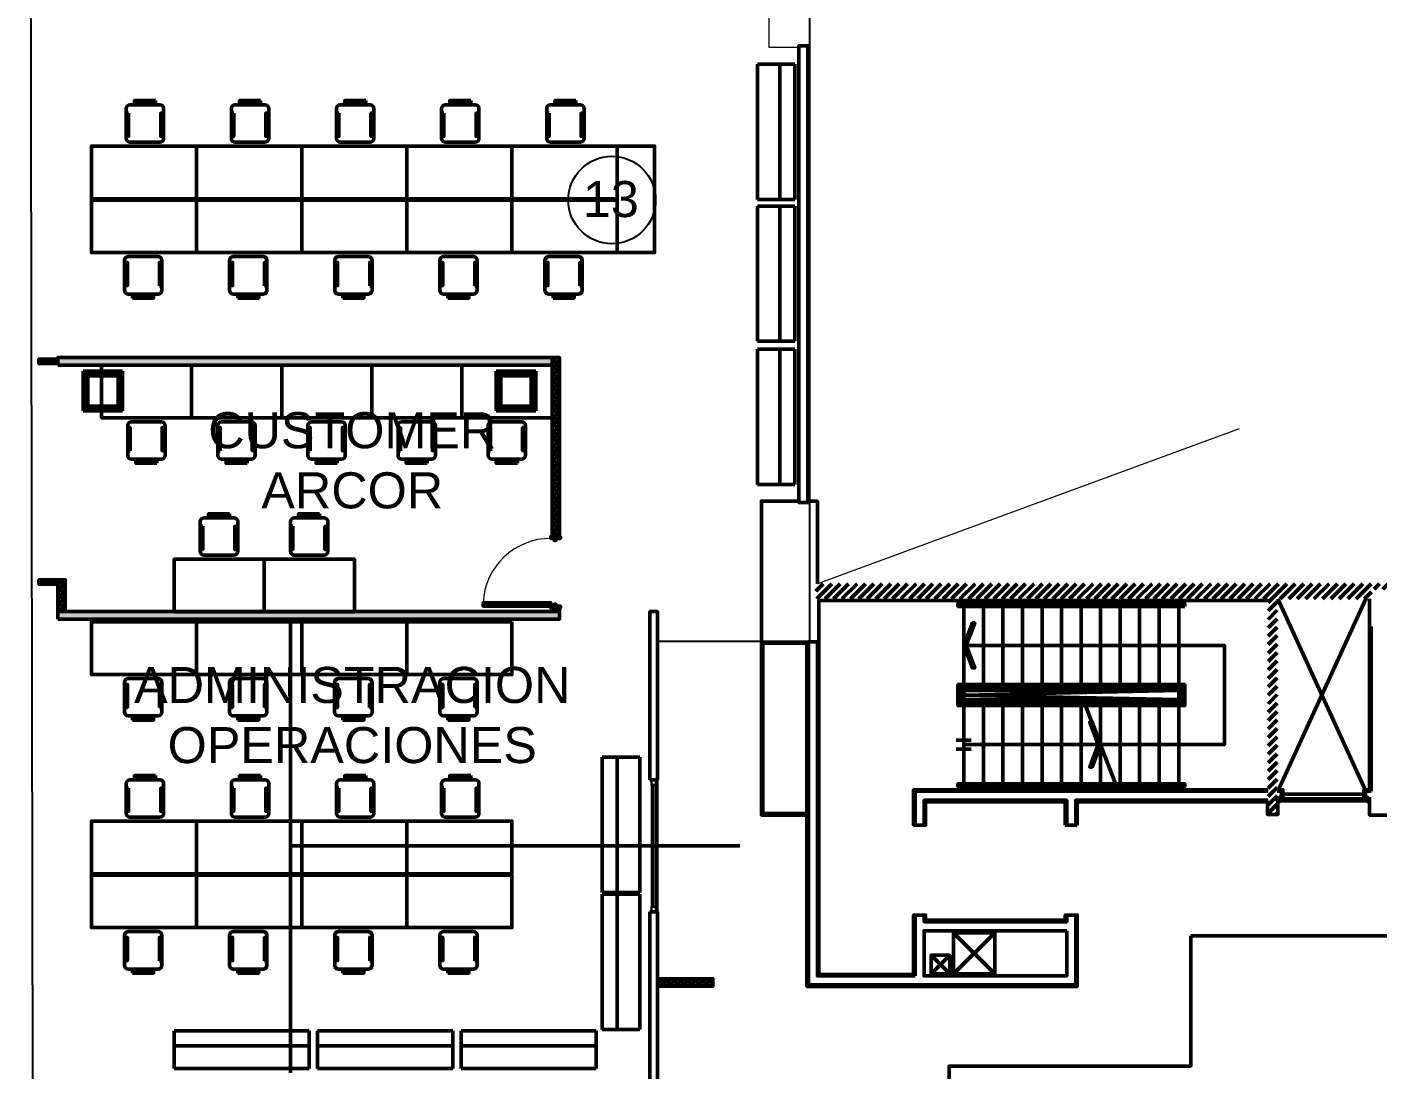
# Model space of a CAD drawing. Header units: millimetres. Extents: x 38 to 157, y 84 to 150.
# Drawn here: x 38 to 55.99, y 105.32 to 119.2 of the extents above; entities that cross this region are included whole.
import ezdxf

# ---------------------------------------------------------------- set-up
doc = ezdxf.new("R2010")
doc.units = ezdxf.units.MM
doc.linetypes.add('HIDDEN', pattern=[9.525, 6.35, -3.175])
doc.layers.add('CARPINTERIA', color=252, linetype='Continuous')
for name, color, linetype, lineweight in [('Durlock', 252, 'Continuous', 50), ('OCASA_TODAS_r08$0$LINEA_DE_PROYECCION', 252, 'HIDDEN', 15), ('OCASA_TODAS_r08$0$REVOQUES', 251, 'Continuous', 15), ('PIR13A-P-XREF-01-Apoyo$0$20-CARPINTERIAS BATIENTE', 251, 'Continuous', 9)]:
    doc.layers.add(name, color=color, linetype=linetype, lineweight=lineweight)
doc.styles.add('IRI-OCASA-Layout R 9$0$Standard', font='arial.ttf')
pattern_1 = [(45, (-236.1152, 54.04658), (-0.0561266, 0.0561266), [])]

# ---------------------------------------------------------------- blocks, each defined once
blk = doc.blocks.new('IRI-OCASA-Layout R 9$0$OCA_biblioteca')
for p, q in [((0.5, 1.8), (0, 1.8)), ((0, 1.8), (0, 0)), ((0.2, 1.8), (0.2, 0)), ((0.5, 0), (0.5, 1.8)), ((0, 0), (0.5, 0))]:
    blk.add_line(p, q)
blk = doc.blocks.new('IRI-OCASA-Layout R 9$0$OCA_SILLA')
at = {"linetype": 'Continuous'}
for p, q in [((0.0549, 0.05), (0.0549, 0.4483)), ((0.1049, 0.4983), (0.5023, 0.4983)), ((0.5523, 0.4483), (0.5523, 0.05)), ((0.5023, 0), (0.1049, 0))]:
    blk.add_line(p, q, dxfattribs=at)
for points in [[(0, 0.1087), (0, 0.3889), (0.0427, 0.3889), (0.0427, 0.1087)], [(0.1654, 0.4663), (0.1654, 0.4876), (0.4749, 0.4876), (0.4749, 0.4663)], [(0.1681, 0.0207), (0.1681, 0.0394), (0.4749, 0.0394), (0.4749, 0.0207)]]:
    blk.add_lwpolyline(points, close=True, dxfattribs=at)
for centre, start, end in [((0.1049, 0.4483), 90, 180), ((0.5023, 0.4483), 0, 90), ((0.1049, 0.05), 180, 270), ((0.5023, 0.05), 270, 0)]:
    blk.add_arc(centre, 0.05, start, end, dxfattribs=at)
blk = doc.blocks.new('IRI-OCASA-Layout R 9$0$OCA_ESCRITORIO')
blk.add_lwpolyline([(0, 1.406141), (0, 0.706141), (1.4, 0.706141), (1.4, 1.406141)], close=True)
at = {"rotation": 90}
blk.add_blockref('IRI-OCASA-Layout R 9$0$OCA_SILLA', (0.961163, 0.100303), dxfattribs=at)
blk = doc.blocks.new('PF_1')
at = {"layer": 'CARPINTERIA'}
for p, q in [((-0.06, -0.07, 0.000008), (-0.06, -1.684945)), ((-0.033, -1.684945, 0.000008), (-0.033, -0.07, 0.000008)), ((-0.03, -1.684945), (-0.03, -0.07, 0.000008)), ((-0.027, -1.684945, 0.000008), (-0.027, -0.07, 0.000008)), ((0, -0.07, 0.000008), (0, -1.684945))]:
    blk.add_line(p, q, dxfattribs=at)
at = {"layer": 'CARPINTERIA', "color": 1}
for points in [[(0, 0), (0, -0.07), (-0.06, -0.07), (-0.06, 0)], [(-0.005, -0.005), (-0.005, -0.065), (-0.055, -0.065), (-0.055, -0.005)], [(0, -1.684945), (0, -1.754945), (-0.06, -1.754945), (-0.06, -1.684945)], [(-0.005, -1.689945), (-0.005, -1.749945), (-0.055, -1.749945), (-0.055, -1.689945)]]:
    blk.add_lwpolyline(points, close=True, dxfattribs=at)
blk = doc.blocks.new('*U36')
for p, q in [((0.525, 0.0625), (0, 0.0625)), ((0, -0.4625), (0, 0.0625)), ((0.036, 0.0265), (0, 0.0265)), ((0, 0.025), (0, 0.0265)), ((0.0375, 0.025), (0, 0.025)), ((0.036, 0.0265), (0.036, 0.0625)), ((0.036, 0.0625), (0.0375, 0.0625)), ((0.0375, 0.025), (0.0375, 0.0625)), ((0.4875, 0.025), (0.0375, 0.025)), ((0.4875, 0.025), (0.0375, 0.025)), ((0.0375, -0.425), (0.0375, 0.025)), ((0.465, 0.0025), (0.06, 0.0025)), ((0.06, 0.0025), (0.06, -0.4025)), ((0.465, 0.0025), (0.465, -0.4025)), ((0.489, 0.0625), (0.4875, 0.0625)), ((0.4875, 0.025), (0.4875, 0.0625)), ((0.4875, -0.425), (0.4875, 0.025)), ((0.4875, 0.025), (0.525, 0.025)), ((0.489, 0.0265), (0.489, 0.0625)), ((0.489, 0.0265), (0.525, 0.0265)), ((0.525, -0.4625), (0.525, 0.0625)), ((0.525, 0.025), (0.525, 0.0265)), ((0, -0.425), (0.0375, -0.425)), ((0, -0.425), (0, -0.4265)), ((0, -0.4265), (0.036, -0.4265)), ((0, -0.4625), (0.525, -0.4625)), ((0.036, -0.4625), (0.036, -0.4265)), ((0.036, -0.4625), (0.0375, -0.4625)), ((0.0375, -0.425), (0.4875, -0.425)), ((0.0375, -0.4625), (0.0375, -0.425)), ((0.465, -0.4025), (0.06, -0.4025)), ((0.4875, -0.4625), (0.4875, -0.425)), ((0.525, -0.425), (0.4875, -0.425)), ((0.489, -0.4625), (0.4875, -0.4625)), ((0.489, -0.4625), (0.489, -0.4265)), ((0.525, -0.4265), (0.489, -0.4265)), ((0.525, -0.425), (0.525, -0.4265))]:
    blk.add_line(p, q)
for centre, radius in [((0.01875, 0.04375), 0.00525), ((0.2625, 0.01375), 0.00375), ((0.50625, 0.04375), 0.00525), ((0.04875, -0.2), 0.00375), ((0.47625, -0.2), 0.00375), ((0.01875, -0.44375), 0.00525), ((0.2625, -0.41375), 0.00375), ((0.50625, -0.44375), 0.00525)]:
    blk.add_circle(centre, radius)
blk = doc.blocks.new('IRI-OCASA-Layout R 9$1$OCA_SILLA')
at = {"linetype": 'Continuous'}
for p, q in [((0.0549, 0.05), (0.0549, 0.4483)), ((0.1049, 0.4983), (0.5023, 0.4983)), ((0.5523, 0.4483), (0.5523, 0.05)), ((0.5023, 0), (0.1049, 0))]:
    blk.add_line(p, q, dxfattribs=at)
for points in [[(0, 0.1087), (0, 0.3889), (0.0427, 0.3889), (0.0427, 0.1087)], [(0.1654, 0.4663), (0.1654, 0.4876), (0.4749, 0.4876), (0.4749, 0.4663)], [(0.1681, 0.0207), (0.1681, 0.0394), (0.4749, 0.0394), (0.4749, 0.0207)]]:
    blk.add_lwpolyline(points, close=True, dxfattribs=at)
for centre, start, end in [((0.1049, 0.4483), 90, 180), ((0.5023, 0.4483), 0, 90), ((0.1049, 0.05), 180, 270), ((0.5023, 0.05), 270, 0)]:
    blk.add_arc(centre, 0.05, start, end, dxfattribs=at)
blk = doc.blocks.new('*U28')
blk.add_lwpolyline([(25, 10), (25, 910), (70, 910), (70, 10)], close=True)
for points in [[(0, -15), (0, 10), (25, 10), (25, -35), (50, -35), (50, -60), (25, -60), (25, -120), (0, -120), (0, -95)], [(950, -15), (950, 10), (925, 10), (925, -35), (900, -35), (900, -60), (925, -60), (925, -120), (950, -120), (950, -95)]]:
    blk.add_lwpolyline(points)
at = {"layer": 'PIR13A-P-XREF-01-Apoyo$0$20-CARPINTERIAS BATIENTE'}
blk.add_arc((23.7975, 9.5475), 902.5, 0, 87.284973, dxfattribs=at)

msp = doc.modelspace()

# ---------------------------------------------------------------- hatches: boundary and pattern name
at = {"layer": 'Durlock'}
h = msp.add_hatch(dxfattribs=at)
h.set_pattern_fill('HONEY', color=256, scale=0.01)
h.set_pattern_definition([(0, (47.149983, -15.324127), (0.047625, 0.0274963065), [0.03175, -0.0635]), (120, (47.149983, -15.324127), (-0.047625, 0.0274963066), [0.03175, -0.0635]), (60, (47.149983, -15.324127), (1e-10, 0.054992613), [-0.0635, 0.03175])])
h.paths.add_polyline_path([(38.407592, 114.700378), (38.407592, 114.800378), (44.991377, 114.800378), (44.991377, 114.700378)])
h = msp.add_hatch(dxfattribs=at)
h.set_pattern_fill('HONEY', color=256, scale=0.01, angle=270)
h.set_pattern_definition([(270, (-85.033113, 110.309762), (0.0274963065, -0.047625), [0.03175, -0.0635]), (30, (-85.033113, 110.309762), (0.0274963066, 0.047625), [0.03175, -0.0635]), (330, (-85.033113, 110.309762), (0.054992613, -1e-10), [-0.0635, 0.03175])])
h.paths.add_polyline_path([(44.991393, 114.800378), (45.091393, 114.800378), (45.091393, 112.418367), (44.991393, 112.418367)])
h = msp.add_hatch(dxfattribs=at)
h.set_pattern_fill('HONEY', color=256, scale=0.01, angle=270)
h.set_pattern_definition([(270, (-91.616914, 105.831856), (0.0274963065, -0.047625), [0.03175, -0.0635]), (30, (-91.616914, 105.831856), (0.0274963066, 0.047625), [0.03175, -0.0635]), (330, (-91.616914, 105.831856), (0.054992613, -1e-10), [-0.0635, 0.03175])])
h.paths.add_polyline_path([(38.407592, 111.843324), (38.507592, 111.843324), (38.507607, 111.421162), (38.407607, 111.421162)])
h = msp.add_hatch(dxfattribs=at)
h.set_pattern_fill('ANSI31', color=256, scale=0.025, angle=360, style=0)
h.set_pattern_definition(pattern_1)
h.paths.add_polyline_path([(48.50616, 111.589651), (55.907006, 111.589651), (55.907006, 111.719751), (56.157006, 111.719751), (56.157006, 111.789651), (55.907006, 111.789651), (48.50616, 111.789651)])
h.paths.add_polyline_path([(56.406129, 111.719751), (56.406129, 111.789651), (56.157006, 111.789651), (56.157006, 111.719751)])
h = msp.add_hatch(dxfattribs=at)
h.set_pattern_fill('ANSI31', color=256, scale=0.025, angle=360, style=0)
h.set_pattern_definition(pattern_1)
h.paths.add_polyline_path([(54.649601, 111.589651), (54.529601, 111.589651), (54.529601, 108.730765), (54.649601, 108.730765)])
h = msp.add_hatch(dxfattribs=at)
h.set_pattern_fill('HONEY', color=256, scale=0.01)
h.set_pattern_definition([(0, (47.149998, -18.703342), (0.047625, 0.0274963065), [0.03175, -0.0635]), (120, (47.149998, -18.703342), (-0.047625, 0.0274963066), [0.03175, -0.0635]), (60, (47.149998, -18.703342), (1e-10, 0.054992613), [-0.0635, 0.03175])])
h.paths.add_polyline_path([(38.407607, 111.321162), (38.407607, 111.421162), (45.091393, 111.421162), (45.091393, 111.321162)])
h = msp.add_hatch(dxfattribs=at)
h.set_pattern_fill('HONEY', color=256, scale=0.01)
h.set_pattern_definition([(0, (53.788787, -23.592847), (0.047625, 0.0274963065), [0.03175, -0.0635]), (120, (53.788787, -23.592847), (-0.047625, 0.0274963066), [0.03175, -0.0635]), (60, (53.788787, -23.592847), (1e-10, 0.054992613), [-0.0635, 0.03175])])
h.paths.add_polyline_path([(46.395756, 106.431653), (46.395756, 106.531653), (47.133471, 106.534147), (47.133471, 106.434147)])

# ---------------------------------------------------------------- linework, layer by layer
at = {"color": 7}
msp.add_circle((45.788843, 116.897751, -3.545105), 0.582062, dxfattribs=at)
at = {"layer": 'Defpoints', "color": 6, "elevation": -0.000008}
msp.add_lwpolyline([(37.999114, 148.893804), (43.022428, 148.893804), (43.022428, 144.829411), (48.419477, 144.829409), (48.419477, 111.020907), (46.395756, 111.020907), (46.395756, 105.165207), (38.077607, 105.165207)], close=True, dxfattribs=at)
at = {"layer": 'Durlock'}
for p, q in [((54.657007, 109.030011), (55.828921, 111.590929, -0.000008)), ((54.657007, 111.589651), (55.828897, 109.029583)), ((44.986393, 111.468367, -0.000008), (44.986393, 111.421162, -0.000008)), ((46.345756, 111.421162, -0.000008), (46.395756, 111.421162, -0.000008)), ((46.395756, 111.421162, -0.000008), (46.395756, 109.179257, -0.000011)), ((41.508411, 111.321162, -0.000008), (41.508411, 105.282407, -0.000008)), ((52.266866, 109.649797), (50.477007, 109.649797)), ((46.295756, 109.179257, -0.000004), (46.395756, 109.179257, -0.000013)), ((54.703963, 108.989485), (55.843856, 108.989485)), ((54.704197, 108.989485), (55.84409, 108.989485)), ((51.826161, 108.578458), (51.986161, 108.578458)), ((41.508411, 108.301785, -0.000008), (47.493022, 108.301785, -0.000008)), ((46.295756, 107.424312, -0.000001), (46.395756, 107.424312, -0.00001)), ((50.338608, 106.596658), (50.888608, 107.146658)), ((50.338608, 107.146658), (50.888608, 106.596658)), ((50.038608, 106.596658), (50.288608, 106.846658)), ((50.038608, 106.846658), (50.288608, 106.596658))]:
    msp.add_line(p, q, dxfattribs=at)
for points in [[(48.279464, 118.949045), (48.279464, 112.870907), (48.399464, 112.870907), (48.399464, 118.950223), (48.279464, 118.950223)], [(50.507153, 110.969619), (50.621151, 111.269494), (50.591151, 111.269523), (50.477007, 110.969634), (50.590859, 110.669634), (50.620859, 110.669634)], [(52.266861, 109.649812), (52.152862, 109.349937), (52.182862, 109.349908), (52.297007, 109.649797), (52.183154, 109.949797), (52.153154, 109.949797)], [(54.654495, 108.904484), (55.873919, 108.904484), (55.873919, 108.929484), (54.654495, 108.929484)], [(54.654495, 108.904484), (54.704495, 108.904484), (54.704495, 108.929484), (54.654495, 108.929484)], [(54.654495, 108.904484), (55.873919, 108.904484), (55.873919, 108.929484), (54.654495, 108.929484)], [(54.654495, 108.904484), (54.704495, 108.904484), (54.704495, 108.929484), (54.654495, 108.929484)], [(54.654495, 108.904484), (55.873919, 108.904484), (55.873919, 108.929484), (54.654495, 108.929484)], [(54.654495, 108.904484), (54.704495, 108.904484), (54.704495, 108.929484), (54.654495, 108.929484)], [(54.659495, 108.909484), (54.699495, 108.909484), (54.699495, 108.924484), (54.659495, 108.924484)], [(54.659495, 108.909484), (54.699495, 108.909484), (54.699495, 108.924484), (54.659495, 108.924484)], [(54.659495, 108.909484), (54.699495, 108.909484), (54.699495, 108.924484), (54.659495, 108.924484)], [(54.661818, 108.899484), (54.697173, 108.899484), (54.697173, 108.904484), (54.661818, 108.904484)], [(54.661818, 108.899484), (54.697173, 108.899484), (54.697173, 108.904484), (54.661818, 108.904484)], [(54.661818, 108.899484), (54.697173, 108.899484), (54.697173, 108.904484), (54.661818, 108.904484)], [(54.671818, 108.894484), (54.687173, 108.894484), (54.687173, 108.899484), (54.671818, 108.899484)], [(54.671818, 108.894484), (54.687173, 108.894484), (54.687173, 108.899484), (54.671818, 108.899484)], [(54.671818, 108.894484), (54.687173, 108.894484), (54.687173, 108.899484), (54.671818, 108.899484)], [(55.823919, 108.904484), (55.873919, 108.904484), (55.873919, 108.929484), (55.823919, 108.929484)], [(55.823919, 108.904484), (55.873919, 108.904484), (55.873919, 108.929484), (55.823919, 108.929484)], [(55.823919, 108.904484), (55.873919, 108.904484), (55.873919, 108.929484), (55.823919, 108.929484)], [(55.828919, 108.909484), (55.868919, 108.909484), (55.868919, 108.924484), (55.828919, 108.924484)], [(55.828919, 108.909484), (55.868919, 108.909484), (55.868919, 108.924484), (55.828919, 108.924484)], [(55.828919, 108.909484), (55.868919, 108.909484), (55.868919, 108.924484), (55.828919, 108.924484)], [(55.831242, 108.899484), (55.866597, 108.899484), (55.866597, 108.904484), (55.831242, 108.904484)], [(55.831242, 108.899484), (55.866597, 108.899484), (55.866597, 108.904484), (55.831242, 108.904484)], [(55.831242, 108.899484), (55.866597, 108.899484), (55.866597, 108.904484), (55.831242, 108.904484)], [(55.841242, 108.894484), (55.856597, 108.894484), (55.856597, 108.899484), (55.841242, 108.899484)], [(55.841242, 108.894484), (55.856597, 108.894484), (55.856597, 108.899484), (55.841242, 108.899484)], [(55.841242, 108.894484), (55.856597, 108.894484), (55.856597, 108.899484), (55.841242, 108.899484)], [(50.338608, 106.596658), (50.888608, 106.596658), (50.888608, 107.146658), (50.338608, 107.146658)], [(50.038608, 106.596658), (50.288608, 106.596658), (50.288608, 106.846658), (50.038608, 106.846658)]]:
    msp.add_lwpolyline(points, close=True, dxfattribs=at)
for points, elevation in [([(45.857326, 117.614922), (46.357326, 117.614922), (46.357326, 116.197751), (45.857326, 116.197751)], -3.545105), ([(38.407592, 114.700378), (38.407592, 114.800378), (44.991377, 114.800378), (44.991377, 114.700378)], -0.000008), ([(44.991393, 114.800378), (45.091393, 114.800378), (45.091393, 112.418367), (44.991393, 112.418367)], -0.000008), ([(38.407592, 114.780378), (38.407592, 114.720378), (38.157607, 114.720378), (38.157607, 114.780378)], -0.000008), ([(38.407592, 114.760378), (38.407592, 114.740378), (38.157607, 114.740378), (38.157607, 114.760378)], -0.000008), ([(38.991393, 114.700378), (38.991393, 114.000378), (40.191393, 114.000378), (40.191393, 114.700378)], -0.000008), ([(40.191393, 114.700378), (40.191393, 114.000378), (41.391393, 114.000378), (41.391393, 114.700378)], -0.000008), ([(41.391393, 114.700378), (41.391393, 114.000378), (42.591393, 114.000378), (42.591393, 114.700378)], -0.000008), ([(42.591393, 114.700378), (42.591393, 114.000378), (43.791393, 114.000378), (43.791393, 114.700378)], -0.000008), ([(43.791393, 114.700378), (43.791393, 114.000378), (44.991393, 114.000378), (44.991393, 114.700378)], -0.000008), ([(39.95838, 111.416333), (39.95838, 112.116333), (41.15838, 112.116333), (41.15838, 111.416333)], -0.000008), ([(41.15838, 111.416333), (41.15838, 112.116333), (42.35838, 112.116333), (42.35838, 111.416333)], -0.000008), ([(38.407592, 111.843324), (38.407592, 111.783324), (38.157607, 111.783324), (38.157607, 111.843324)], -0.000008), ([(38.407592, 111.823324), (38.407592, 111.803324), (38.157607, 111.803324), (38.157607, 111.823324)], -0.000008), ([(38.407592, 111.843324), (38.507592, 111.843324), (38.507607, 111.421162), (38.407607, 111.421162)], -0.000008), ([(38.407607, 111.321162), (38.407607, 111.421162), (45.091393, 111.421162), (45.091393, 111.321162)], -0.000008), ([(44.986393, 111.468367), (45.091393, 111.468367), (45.091393, 111.421162), (44.986393, 111.421162)], -0.000008), ([(46.395756, 106.431653), (46.395756, 106.531653), (47.133471, 106.534147), (47.133471, 106.434147)], -0.000016)]:
    msp.add_lwpolyline(points, close=True, dxfattribs=dict(at, elevation=elevation))
for points in [[(54.529602, 111.569651), (48.546161, 111.569651), (48.546161, 106.591658), (49.806161, 106.591658), (49.806161, 107.381658), (49.966161, 107.381658), (49.966161, 107.311658), (51.826161, 107.311658), (51.826161, 107.381658), (51.986161, 107.381658), (51.986161, 106.431658), (48.386161, 106.431658), (48.386161, 110.999729), (47.779122, 110.999729), (47.779122, 112.890907), (48.259353, 112.890907)], [(48.526161, 111.789751), (48.526161, 112.889729), (48.419464, 112.889729)], [(50.477007, 109.04978), (50.477007, 111.569651)], [(50.737007, 110.369617), (50.737007, 111.569651)], [(50.997007, 110.369617), (50.997007, 111.569651)], [(51.257007, 110.369617), (51.257007, 111.569651)], [(51.517007, 110.369617), (51.517007, 111.569651)], [(51.777007, 110.369617), (51.777007, 111.569651)], [(52.037007, 110.369617), (52.037007, 111.569651)], [(52.297007, 110.369617), (52.297007, 111.569651)], [(52.557007, 110.369617), (52.557007, 111.569651)], [(52.817007, 110.369617), (52.817007, 111.569651)], [(53.077007, 110.369617), (53.077007, 111.569651)], [(53.337007, 109.049583), (53.337007, 111.569651)], [(55.87909, 111.590929), (55.87909, 109.049485), (55.803919, 109.049485), (55.803919, 108.929484)], [(46.295756, 109.179257), (46.295756, 111.421162), (46.395756, 111.421162), (46.395756, 109.179257)], [(53.417007, 111.489651), (53.417007, 111.529651), (50.397007, 111.529651), (50.397007, 111.489651), (53.417007, 111.489651)], [(55.89909, 109.03069), (55.89909, 111.220929)], [(49.826161, 106.571658), (48.526161, 106.571658), (48.526161, 111.019729), (48.406161, 111.019729), (48.406161, 106.451658), (51.966161, 106.451658), (51.966161, 107.381658)], [(47.779122, 110.999729), (47.779122, 108.710876), (48.386161, 108.710876)], [(47.799122, 110.999729), (47.799122, 108.730876), (48.386161, 108.730876)], [(52.297007, 109.649797), (53.947007, 109.649797), (53.947007, 110.969634), (50.507158, 110.969634)], [(52.081575, 110.209617), (50.437007, 110.209617), (50.437007, 110.409617), (50.477007, 110.409617), (50.477007, 110.449617), (50.437007, 110.449617), (50.397007, 110.449617), (50.397007, 110.169617), (52.096968, 110.169617)], [(52.096968, 110.169617), (53.417007, 110.169617), (53.417007, 110.449617), (50.477007, 110.449617), (50.477007, 110.409617), (53.377007, 110.409617), (53.377007, 110.209617), (52.081575, 110.209617)], [(50.477007, 110.369617), (53.337007, 110.369617)], [(53.337007, 110.249617), (50.477007, 110.309715), (53.337007, 110.369617)], [(52.066182, 110.249617), (50.477007, 110.249617)], [(50.737007, 109.049583), (50.737007, 110.249617)], [(50.997007, 109.049583), (50.997007, 110.249617)], [(51.257007, 109.049583), (51.257007, 110.249617)], [(51.517007, 109.049583), (51.517007, 110.249617)], [(51.777007, 109.049583), (51.777007, 110.249617)], [(52.037007, 109.049583), (52.037007, 110.249617)], [(52.066182, 110.249617), (52.527983, 109.049583)], [(52.066182, 110.249617), (53.337007, 110.249617)], [(52.297007, 109.649803), (52.297007, 110.249617)], [(52.557007, 109.049583), (52.557007, 110.249617)], [(52.817007, 109.049583), (52.817007, 110.249617)], [(53.077007, 109.049583), (53.077007, 110.249617)], [(50.374303, 109.709994), (50.574303, 109.709994)], [(50.374303, 109.589994), (50.574303, 109.589994)], [(52.297007, 109.049583), (52.297007, 109.649803)], [(54.529601, 109.049583), (49.806161, 109.049583), (49.806161, 108.889583)], [(49.806161, 109.049583), (49.806161, 108.578458), (49.966161, 108.578458), (49.966161, 108.889583)], [(52.497197, 109.129583), (50.397007, 109.129583), (50.397007, 109.089583), (52.51259, 109.089583)], [(52.51259, 109.089583), (53.417007, 109.089583), (53.417007, 109.129583), (52.497197, 109.129583)], [(54.649599, 109.049485), (54.724495, 109.049485), (54.724495, 108.929484)], [(54.649599, 109.049485), (54.724495, 109.049485), (54.724495, 108.929484)], [(54.649599, 109.049485), (54.724495, 109.049485), (54.724495, 108.929484)], [(54.529601, 109.029583), (49.826161, 109.029583), (49.826161, 108.578458), (49.946161, 108.578458), (49.946161, 108.909583), (51.846161, 108.909583), (51.846161, 108.578458), (51.966161, 108.578458), (51.966161, 108.909583), (54.5296, 108.909583)], [(49.966161, 108.889583), (51.826161, 108.889583)], [(51.826161, 108.578458), (51.826161, 108.889583)], [(51.986161, 108.889583), (54.5196, 108.889583), (54.5196, 108.720735), (54.6596, 108.720735), (54.659601, 108.899484)], [(51.986161, 108.889583), (51.986161, 108.578458)], [(54.649599, 109.029485), (54.704495, 109.029485), (54.704495, 108.929484), (54.649495, 108.929484)], [(54.649599, 109.029485), (54.704495, 109.029485), (54.704495, 108.929484), (54.649495, 108.929484)], [(54.649599, 109.029485), (54.704495, 109.029485), (54.704495, 108.929484), (54.649495, 108.929484)], [(54.649495, 108.929484), (54.654495, 108.929484), (54.654495, 108.904484), (55.873919, 108.904484), (55.873919, 108.929484), (55.878919, 108.929484), (55.878919, 108.899484), (54.649495, 108.899484), (54.649495, 108.929484)], [(54.649495, 108.929484), (54.654495, 108.929484), (54.654495, 108.904484), (55.873919, 108.904484), (55.873919, 108.929484), (55.878919, 108.929484), (55.878919, 108.899484), (54.649495, 108.899484), (54.649495, 108.929484)], [(54.649495, 108.929484), (54.654495, 108.929484), (54.654495, 108.904484), (55.873919, 108.904484), (55.873919, 108.929484), (55.878919, 108.929484), (55.878919, 108.899484), (54.649495, 108.899484), (54.649495, 108.929484)], [(54.683334, 108.929484), (54.683334, 108.949484), (54.675656, 108.949484), (54.675656, 108.929484)], [(54.683334, 108.929484), (54.683334, 108.949484), (54.675656, 108.949484), (54.675656, 108.929484)], [(54.683334, 108.929484), (54.683334, 108.949484), (54.675656, 108.949484), (54.675656, 108.929484)], [(54.675656, 108.924484), (54.675656, 108.909484), (54.683334, 108.909484), (54.683334, 108.924484)], [(54.675656, 108.924484), (54.675656, 108.909484), (54.683334, 108.909484), (54.683334, 108.924484)], [(54.675656, 108.924484), (54.675656, 108.909484), (54.683334, 108.909484), (54.683334, 108.924484)], [(55.89909, 109.029484), (55.823919, 109.029484), (55.823919, 108.929484), (55.898919, 108.929484)], [(55.852758, 108.929484), (55.852758, 108.949484), (55.845081, 108.949484), (55.845081, 108.929484)], [(55.852758, 108.929484), (55.852758, 108.949484), (55.845081, 108.949484), (55.845081, 108.929484)], [(55.852758, 108.929484), (55.852758, 108.949484), (55.845081, 108.949484), (55.845081, 108.929484)], [(55.845081, 108.924484), (55.845081, 108.909484), (55.852758, 108.909484), (55.852758, 108.924484)], [(55.845081, 108.924484), (55.845081, 108.909484), (55.852758, 108.909484), (55.852758, 108.924484)], [(55.845081, 108.924484), (55.845081, 108.909484), (55.852758, 108.909484), (55.852758, 108.924484)], [(55.878919, 108.899484), (55.87909, 108.71069), (56.41909, 108.71069), (56.41909, 108.890624), (60.40892, 108.890624), (60.40892, 109.030629)], [(46.295756, 104.393216), (46.295756, 107.424312)], [(46.395756, 107.424312), (46.395756, 104.393216)], [(49.826161, 106.571658), (49.826161, 107.381658), (49.946161, 107.381658), (49.946161, 107.291658), (51.846161, 107.291658), (51.846161, 107.381658)], [(51.846161, 107.171658), (49.946161, 107.171658), (49.946161, 106.571658), (51.846161, 106.571658), (51.846161, 107.171658)], [(50.281567, 103.782407), (50.281567, 105.370907), (53.497746, 105.370907), (53.497746, 107.106586)]]:
    msp.add_lwpolyline(points, dxfattribs=at)
at = {"layer": 'Durlock', "elevation": -0.000008}
msp.add_lwpolyline([(74.361892, 105.467342), (74.361892, 107.106586), (53.497746, 107.106586)], dxfattribs=at)
at = {"layer": 'OCASA_TODAS_r08$0$LINEA_DE_PROYECCION'}
msp.add_line((152.507328, 149.94123), (48.526161, 111.78975), dxfattribs=at)
at = {"layer": 'OCASA_TODAS_r08$0$REVOQUES'}
for points in [[(48.419464, 112.889729), (48.419479, 150.090784)], [(47.879244, 119.47013), (47.879244, 118.93013), (48.259244, 118.93013), (48.259353, 112.890907)]]:
    msp.add_lwpolyline(points, dxfattribs=at)

# ---------------------------------------------------------------- block references
at = {"layer": 'Durlock'}
for name, p, rotation in [('IRI-OCASA-Layout R 9$0$OCA_biblioteca', (48.226337, 118.705843, -0.000032), 180), ('IRI-OCASA-Layout R 9$0$OCA_biblioteca', (48.226337, 116.817642, -0.000032), 180), ('IRI-OCASA-Layout R 9$0$OCA_biblioteca', (48.226337, 114.913689, -0.000032), 180), ('IRI-OCASA-Layout R 9$1$OCA_SILLA', (39.838263, 113.394539, -0.000008), 90), ('IRI-OCASA-Layout R 9$1$OCA_SILLA', (41.038263, 113.394539, -0.000008), 90), ('IRI-OCASA-Layout R 9$1$OCA_SILLA', (42.238263, 113.394539, -0.000008), 90), ('IRI-OCASA-Layout R 9$1$OCA_SILLA', (43.438263, 113.394539, -0.000008), 90), ('IRI-OCASA-Layout R 9$1$OCA_SILLA', (44.638263, 113.394539, -0.000008), 90), ('IRI-OCASA-Layout R 9$0$OCA_biblioteca', (39.957623, 105.840702, -0.000024), 270), ('IRI-OCASA-Layout R 9$0$OCA_biblioteca', (41.868615, 105.839793, -0.000024), 270), ('IRI-OCASA-Layout R 9$0$OCA_biblioteca', (43.779606, 105.840702, -0.000024), 270)]:
    msp.add_blockref(name, p, dxfattribs=dict(at, rotation=rotation))
at = {"layer": 'Durlock', "xscale": -1}
for name, p, rotation in [('IRI-OCASA-Layout R 9$0$OCA_ESCRITORIO', (38.857326, 118.321063, -3.545105), 180), ('IRI-OCASA-Layout R 9$0$OCA_ESCRITORIO', (40.257326, 118.321063, -3.545105), 180), ('IRI-OCASA-Layout R 9$0$OCA_ESCRITORIO', (41.657326, 118.321063, -3.545105), 180), ('IRI-OCASA-Layout R 9$0$OCA_ESCRITORIO', (43.057326, 118.321063, -3.545105), 180), ('IRI-OCASA-Layout R 9$0$OCA_ESCRITORIO', (44.457326, 118.321063, -3.545105), 180), ('IRI-OCASA-Layout R 9$1$OCA_SILLA', (40.805251, 112.722171, -0.000008), 90), ('IRI-OCASA-Layout R 9$1$OCA_SILLA', (42.005251, 112.722171, -0.000008), 90), ('IRI-OCASA-Layout R 9$0$OCA_ESCRITORIO', (38.857326, 109.337085, -3.545105), 180), ('IRI-OCASA-Layout R 9$0$OCA_ESCRITORIO', (40.257326, 109.337085, -3.545105), 180), ('IRI-OCASA-Layout R 9$0$OCA_ESCRITORIO', (41.657326, 109.337085, -3.545105), 180), ('IRI-OCASA-Layout R 9$0$OCA_ESCRITORIO', (43.057326, 109.337085, -3.545105), 180)]:
    msp.add_blockref(name, p, dxfattribs=dict(at, rotation=rotation))
for p in [(40.257623, 115.49161, -3.545105), (41.657623, 115.49161, -3.545105), (43.057623, 115.49161, -3.545105), (44.457623, 115.49161, -3.545105), (45.857623, 115.49161, -3.545105), (40.257327, 109.87595, -3.545105), (41.657327, 109.87595, -3.545105), (43.057327, 109.87595, -3.545105), (44.457327, 109.87595, -3.545105), (40.257623, 106.507631, -3.545105), (41.657623, 106.507631, -3.545105), (43.057623, 106.507631, -3.545105), (44.457623, 106.507631, -3.545105)]:
    msp.add_blockref('IRI-OCASA-Layout R 9$0$OCA_ESCRITORIO', p, dxfattribs=at)
at = {"layer": 'Durlock'}
for name, p in [('*U36', (38.747698, 114.555557, -0.000008)), ('*U36', (44.248805, 114.555557, -0.000063)), ('IRI-OCASA-Layout R 9$0$OCA_biblioteca', (45.658621, 107.682259, -0.000016)), ('PF_1', (46.375756, 109.179257, -0.000005)), ('IRI-OCASA-Layout R 9$0$OCA_biblioteca', (45.658621, 105.857885, -0.000016))]:
    msp.add_blockref(name, p, dxfattribs=at)
at = {"layer": 'Durlock', "xscale": 0.001, "yscale": 0.001, "zscale": 0.001, "rotation": 90}
msp.add_blockref('*U28', (44.983893, 111.468367, -0.000008), dxfattribs=at)

# ---------------------------------------------------------------- texts
at = {"color": 7, "char_height": 0.48, "attachment_point": 7, "style": 'IRI-OCASA-Layout R 9$0$Standard'}
for s, insert in [('\\pxqc;13', (44.050482, 116.664152, -3.545128)), ('\\pxqc;CUSTOMER ARCOR', (40.606099, 112.787023, -0.000023)), ('\\pxqc;ADMINISTRACION OPERACIONES', (40.606099, 109.396724, -0.000023))]:
    msp.add_mtext_dynamic_manual_height_columns(s, width=3.448914, gutter_width=12.5, heights=[0], dxfattribs=dict(at, insert=insert))

doc.saveas('drawing.dxf')
